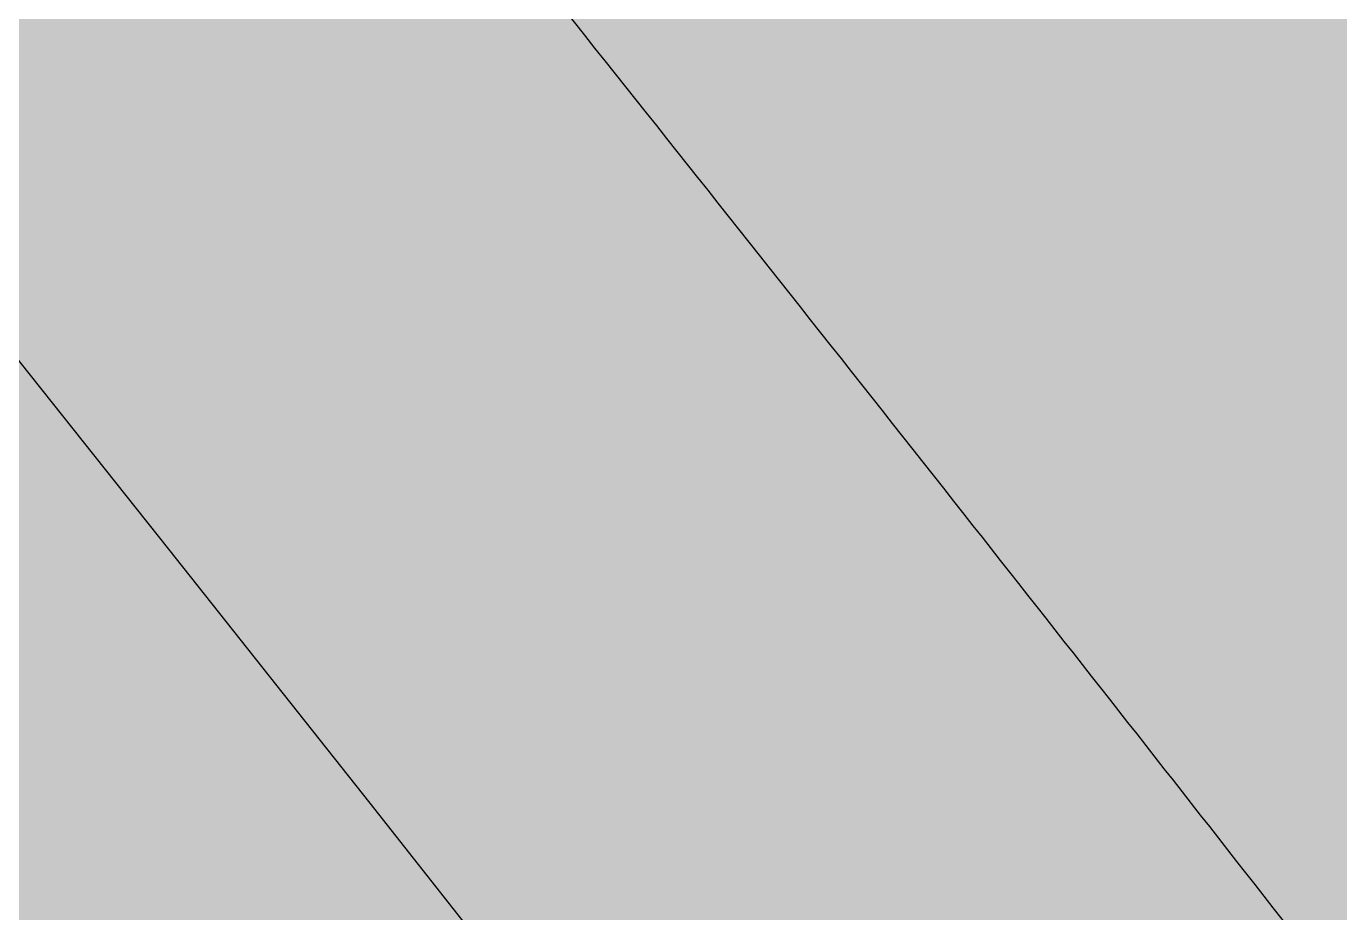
# Model space of a CAD drawing. Header units: metres. Extents: x 319070 to 324072, y 7409258 to 7428295.
# Drawn here: x 321016.91 to 321026.06, y 7409639.09 to 7409645.27 of the extents above; entities that cross this region are included whole.
import ezdxf
from ezdxf.enums import TextEntityAlignment as Align

# ---------------------------------------------------------------- set-up
doc = ezdxf.new("R2010")
doc.units = ezdxf.units.M
doc.header["$LTSCALE"] = 1000
for name, color, linetype in [('F-HATCH-CPTM', 51, 'Continuous'), ('F-HATCH-MRS', 91, 'Continuous'), ('F-HZ-AMV', 3, 'Continuous'), ('U-HZ-AMV', 3, 'Continuous')]:
    doc.layers.add(name, color=color, linetype=linetype)
for name, color, linetype, lineweight in [('U-HZ-EIXO L7-V2', 220, 'L7-V2_LINE', 30), ('U-HZ-EIXO TIC', 40, 'TIC_LINE', 30), ('U-HZ-EIXO TIC AMPLIAÇÃO FUTURA', 253, 'TIC_LINE', 30)]:
    doc.layers.add(name, color=color, linetype=linetype, lineweight=lineweight)
doc.styles.add('ARIAL', font='arial.ttf')
doc.styles.get("Standard").update_dxf_attribs({"font": 'simplex.shx'})
doc.linetypes.add('L7-V2_LINE', pattern='A,3.5,-0.25,["L7-V2",Standard,S=0.175,R=0,X=-0.05,Y=-0.1],-0.75', length=4.5)
doc.linetypes.add('TIC_LINE', pattern='A,3.5,-0.25,["TIC",Standard,S=0.175,R=0,X=-0.05,Y=-0.1],-0.5', length=4.25)

# ---------------------------------------------------------------- blocks, each defined once
blk = doc.blocks.new('A$C31E060EE')
at = {"layer": 'U-HZ-EIXO TIC', "flags": 128}
blk.add_lwpolyline([(321101.6667, 7409545.7444), (321052.6529, 7409611.0103, 0.000213), (321047.0138, 7409618.5126, 0.000426), (321044.186, 7409622.2648, 0.000853), (321039.4554, 7409628.5083, 0.001066), (321035.6476, 7409633.4941, 0.001493), (321031.0453, 7409639.4565, 0.001706), (321026.9806, 7409644.6535, 0.002132), (321022.3711, 7409650.4547, 0.002345), (321018.129, 7409655.6965, 0.002772), (321013.4492, 7409661.3597, 0.002985), (321009.0385, 7409666.5736, 0.0713), (320890.782, 7409770.3638, 0.002849), (320885.3025, 7409773.8937, 0.002646), (320879.3664, 7409777.626, 0.002239), (320873.8846, 7409780.9984, 0.002035), (320867.8298, 7409784.6524, 0.001628), (320862.4146, 7409787.8665, 0.001425), (320856.2103, 7409791.498, 0.001018), (320851.028, 7409794.4974, 0.000814), (320844.5435, 7409798.2187, 0.000407), (320840.6487, 7409800.4413, 0.000204), (320832.8631, 7409804.8716, -0.000191), (320825.3302, 7409809.1578, -0.000382), (320821.5707, 7409811.3026, -0.000763), (320815.315, 7409814.8906, -0.000954), (320810.3257, 7409817.775, -0.001336), (320804.3575, 7409821.262, -0.001526), (320799.1583, 7409824.3397, -0.001908), (320793.3495, 7409827.8324, -0.002099), (320788.0998, 7409831.0464, -0.002481), (320782.4189, 7409834.5964, -0.002671), (320777.1836, 7409837.9435, -0.106451), (320609.5688, 7410005.8526, -0.003007), (320605.793, 7410011.7902, -0.002796), (320601.8024, 7410018.2296, -0.00237), (320598.1935, 7410024.1896, -0.002156), (320594.2815, 7410030.7842, -0.001726), (320590.8388, 7410036.6918, -0.001511), (320586.9448, 7410043.4743, -0.001079), (320583.7271, 7410049.1467, -0.000864), (320579.7285, 7410056.26, -0.000432), (320577.3396, 7410060.5357, -0.000216), (320572.5672, 7410069.1034), (320571.3263, 7410071.3334, 0.013876), (320558.5835, 7410092.8084), (320521.9348, 7410150.8392)], format="xyb", dxfattribs=at)
blk = doc.blocks.new('ACAD-1B-SEM FOTOS')
at = {"layer": 'U-HZ-EIXO L7-V2', "color": 220, "linetype": 'L7-V2_LINE', "lineweight": 30}
blk.add_lwpolyline([(321035.8542, 7409618.363), (321034.49, 7409620.1654), (321033.1239, 7409621.9663), (321031.7556, 7409623.7655), (321030.3849, 7409625.563), (321029.0116, 7409627.3584), (321027.6354, 7409629.1516), (321026.2561, 7409630.9424), (321024.8734, 7409632.7306), (321023.4872, 7409634.516), (321022.0971, 7409636.2985), (321020.703, 7409638.0778), (321019.3046, 7409639.8538), (321017.9017, 7409641.6262), (321016.4941, 7409643.3948), (321015.0815, 7409645.1595), (321013.6637, 7409646.92), (321012.2406, 7409648.6761), (321010.8118, 7409650.4277), (321009.3771, 7409652.1745)], dxfattribs=at)
at = {"layer": 'U-HZ-EIXO TIC', "color": 40, "linetype": 'TIC_LINE', "lineweight": 30, "flags": 128}
blk.add_lwpolyline([(321098.0684, 7409543.0421), (321049.0546, 7409608.308, 0.000213), (321043.4178, 7409615.8073, 0.000426), (321040.5946, 7409619.5533, 0.000853), (321035.8733, 7409625.7846, 0.001066), (321032.0771, 7409630.7551, 0.001493), (321027.4913, 7409636.6963, 0.001706), (321023.4455, 7409641.8691, 0.002132), (321018.8599, 7409647.6403, 0.002345), (321014.6443, 7409652.8492, 0.002772), (321009.9962, 7409658.4739, 0.002985), (321005.6203, 7409663.6468, 0.0713), (320888.3235, 7409766.5947, 0.002849), (320882.8871, 7409770.0969, 0.002646), (320876.9913, 7409773.8038, 0.002239), (320871.5439, 7409777.1551, 0.002035), (320865.5204, 7409780.7902, 0.001628), (320860.1304, 7409783.9894, 0.001425), (320853.9482, 7409787.6079, 0.001018), (320848.7818, 7409790.5981, 0.000814), (320842.31, 7409794.3122, 0.000407), (320838.4215, 7409796.5311, 0.000204), (320830.6391, 7409800.9595, -0.000191), (320823.1033, 7409805.2474, -0.000382), (320819.3378, 7409807.3957, -0.000763), (320813.0702, 7409810.9905, -0.000954), (320808.066, 7409813.8835, -0.001336), (320802.077, 7409817.3826, -0.001526), (320796.8542, 7409820.4743, -0.001908), (320791.0159, 7409823.9847, -0.002099), (320785.7341, 7409827.2184, -0.002481), (320780.0153, 7409830.7921, -0.002671), (320774.7394, 7409834.1651)], format="xyb", dxfattribs=at)
at = {"layer": 'U-HZ-EIXO TIC AMPLIAÇÃO FUTURA'}
blk.add_blockref('A$C31E060EE', (0, 0), dxfattribs=at)
at = {"layer": 'F-HZ-AMV', "style": 'ARIAL'}
for rotation, p in [(295.5839, (321971.581, 7422812.5536)), (115.5839, (321986.6249, 7422778.9482))]:
    blk.add_attdef('1:10', text='', height=2, rotation=rotation, dxfattribs=at).set_placement(p, align=Align.MIDDLE_CENTER)
at = {"layer": 'U-HZ-AMV', "style": 'ARIAL'}
for tag, rotation, p in [('1:18,5', 315.73809, (319638.1507, 7426229.864)), ('1:14', 335.82501, (321321.5711, 7424682.5305)), ('1:14', 296.74807, (321471.2054, 7424550.7785)), ('1:14', 107.92881, (321494.4739, 7424491.4823)), ('1:12', 273.7946, (321325.2955, 7424262.385)), ('1:14', 313.61436, (323073.9197, 7421285.032)), ('1:14', 126.39992, (323112.9596, 7421237.4601)), ('1:14,5', 302.05091, (320493.6245, 7410186.7151)), ('1:14,5', 306.91456, (320501.0861, 7410184.2787))]:
    blk.add_attdef(tag, text='', height=2, rotation=rotation, dxfattribs=at).set_placement(p, align=Align.MIDDLE_CENTER)
at = {"layer": 'U-HZ-AMV', "color": 253, "style": 'ARIAL'}
for rotation, p in [(145.54417, (323476.0102, 7420867.7276)), (58.47589, (320151.6114, 7412087.2582)), (134.8912, (320158.209, 7410825.5527))]:
    blk.add_attdef('1:18,5', text='', height=2, rotation=rotation, dxfattribs=at).set_placement(p, align=Align.MIDDLE_CENTER)
at = {"layer": 'U-HZ-EIXO TIC AMPLIAÇÃO FUTURA', "style": 'ARIAL'}
blk.add_attdef('1:18,5', text='', height=2, rotation=132.23588, dxfattribs=at).set_placement((322529.9439, 7421959.258), align=Align.MIDDLE_CENTER)

msp = doc.modelspace()

# ---------------------------------------------------------------- hatches: boundary and pattern name
at = {"layer": 'F-HATCH-CPTM', "transparency": 33554559}
h = msp.add_hatch(color=256, dxfattribs=at)
h.dxf.hatch_style = 1
edge = h.paths.add_edge_path()
edge.add_line((321077.8026, 7409527.5779), (321077.6838, 7409527.7336))
edge.add_line((321077.6838, 7409527.7336), (321103.0408, 7409546.7763))
edge.add_line((321103.0408, 7409546.7763), (321079.8352, 7409577.1425))
edge.add_arc((315659.3609, 7405431.4493), 6824.098, 37.409522, 38.19097025)
edge.add_line((321022.7904, 7409650.6836), (321005.8576, 7409670.9635))
edge.add_line((321005.8576, 7409670.9635), (320980.7003, 7409649.2301))
edge.add_line((320980.7003, 7409649.2301), (320992.9142, 7409634.8076))
edge.add_line((320992.9142, 7409634.8076), (321007.2935, 7409617.1246))
edge.add_line((321007.2935, 7409617.1246), (321021.5226, 7409599.3126))
edge.add_line((321021.5226, 7409599.3126), (321049.8098, 7409563.5568))
edge.add_line((321049.8098, 7409563.5568), (321063.8556, 7409545.6055))
edge.add_line((321063.8556, 7409545.6055), (321077.8026, 7409527.5779))
at = {"layer": 'F-HATCH-MRS', "transparency": 33554559}
h = msp.add_hatch(color=256, dxfattribs=at)
h.dxf.hatch_style = 1
edge = h.paths.add_edge_path()
edge.add_line((321104.333, 7409547.7468), (321054.3203, 7409615.8389))
edge.add_line((321054.3203, 7409615.8389), (321052.9449, 7409617.6302))
edge.add_line((321052.9449, 7409617.6302), (321051.5687, 7409619.422))
edge.add_line((321051.5687, 7409619.422), (321050.1914, 7409621.2142))
edge.add_line((321050.1914, 7409621.2142), (321048.8129, 7409623.0066))
edge.add_line((321048.8129, 7409623.0066), (321047.4329, 7409624.7989))
edge.add_line((321047.4329, 7409624.7989), (321046.0511, 7409626.5911))
edge.add_line((321046.0511, 7409626.5911), (321044.6673, 7409628.383))
edge.add_line((321044.6673, 7409628.383), (321043.2806, 7409630.1751))
edge.add_line((321043.2806, 7409630.1751), (321041.892, 7409631.9657))
edge.add_line((321041.892, 7409631.9657), (321040.5008, 7409633.7554))
edge.add_line((321040.5008, 7409633.7554), (321039.1066, 7409635.544))
edge.add_line((321039.1066, 7409635.544), (321037.7092, 7409637.3313))
edge.add_line((321037.7092, 7409637.3313), (321036.3084, 7409639.1171))
edge.add_line((321036.3084, 7409639.1171), (321034.904, 7409640.9013))
edge.add_line((321034.904, 7409640.9013), (321033.4957, 7409642.6835))
edge.add_line((321033.4957, 7409642.6835), (321032.0832, 7409644.4637))
edge.add_line((321032.0832, 7409644.4637), (321030.6665, 7409646.2416))
edge.add_line((321030.6665, 7409646.2416), (321029.2451, 7409648.017))
edge.add_line((321029.2451, 7409648.017), (321027.819, 7409649.7897))
edge.add_line((321027.819, 7409649.7897), (321026.3878, 7409651.5596))
edge.add_line((321026.3878, 7409651.5596), (321024.9514, 7409653.3264))
edge.add_line((321024.9514, 7409653.3264), (321023.5095, 7409655.0899))
edge.add_line((321023.5095, 7409655.0899), (321022.0618, 7409656.85))
edge.add_line((321022.0618, 7409656.85), (321020.6083, 7409658.6063))
edge.add_line((321020.6083, 7409658.6063), (321019.1486, 7409660.3587))
edge.add_line((321019.1486, 7409660.3587), (321017.6825, 7409662.107))
edge.add_line((321017.6825, 7409662.107), (321016.2098, 7409663.8509))
edge.add_line((321016.2098, 7409663.8509), (321014.7304, 7409665.5903))
edge.add_line((321014.7304, 7409665.5903), (321013.244, 7409667.3249))
edge.add_line((321013.244, 7409667.3249), (321011.7503, 7409669.0544))
edge.add_line((321011.7503, 7409669.0544), (321010.2506, 7409670.7772))
edge.add_arc((320590.8712, 7409304.2123), 556.9999, 41.155577, 41.465494)
edge.add_line((321008.2617, 7409673.0403), (321005.8576, 7409670.9635))
edge.add_line((321005.8576, 7409670.9635), (321022.7904, 7409650.6836))
edge.add_arc((315659.3609, 7405431.4493), 6824.098, 37.409522, 38.19097025, ccw=False)
edge.add_line((321079.8352, 7409577.1425), (321103.0408, 7409546.7763))
edge.add_line((321103.0408, 7409546.7763), (321104.333, 7409547.7468))

# ---------------------------------------------------------------- block references
msp.add_blockref('ACAD-1B-SEM FOTOS', (0, 0))

doc.saveas('drawing.dxf')
